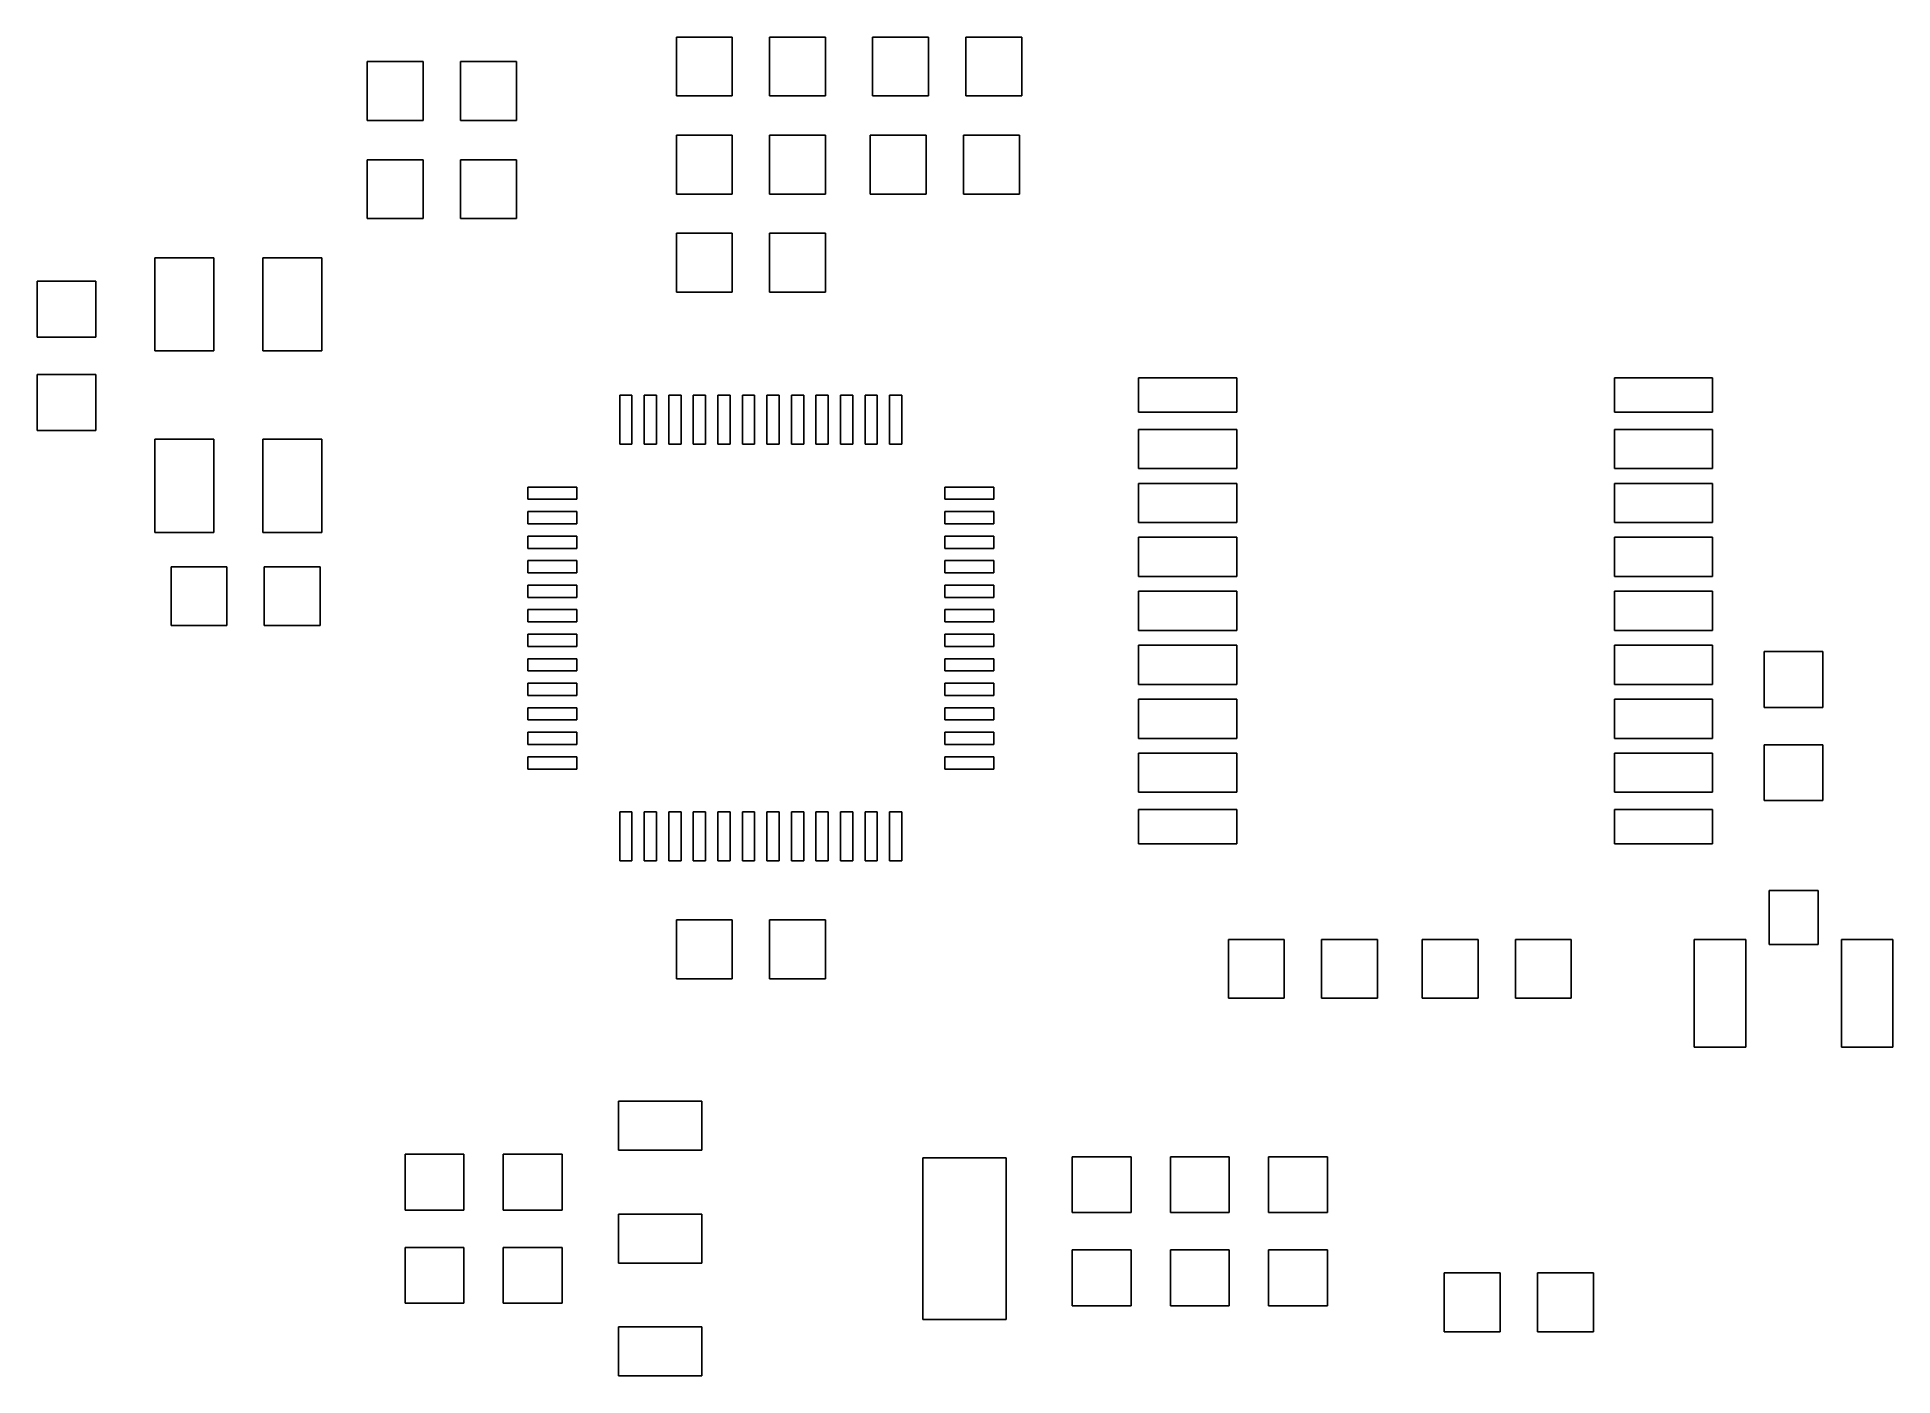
# Model space of a CAD drawing. Extents: x 131.4 to 169.2, y -93.7 to -66.4.
import ezdxf

# ---------------------------------------------------------------- set-up
doc = ezdxf.new("R2010")
doc.units = 0
doc.header["$MEASUREMENT"] = 0
doc.layers.add('BLACK', color=7, linetype='CONTINUOUS')

msp = doc.modelspace()

# ---------------------------------------------------------------- linework, layer by layer
at = {"layer": 'Black'}
for p, q in [((144.43, -67.6), (144.43, -66.4)), ((144.43, -66.4), (145.57, -66.4)), ((145.57, -66.4), (145.57, -67.6)), ((146.33, -67.6), (146.33, -66.4)), ((146.33, -66.4), (147.47, -66.4)), ((147.47, -66.4), (147.47, -67.6)), ((148.43, -67.6), (148.43, -66.4)), ((148.43, -66.4), (149.57, -66.4)), ((149.57, -66.4), (149.57, -67.6)), ((150.33, -67.6), (150.33, -66.4)), ((150.33, -66.4), (151.47, -66.4)), ((151.47, -66.4), (151.47, -67.6)), ((138.13, -68.1), (138.13, -66.9)), ((138.13, -66.9), (139.27, -66.9)), ((139.27, -66.9), (139.27, -68.1)), ((140.03, -68.1), (140.03, -66.9)), ((140.03, -66.9), (141.17, -66.9)), ((141.17, -66.9), (141.17, -68.1)), ((145.57, -67.6), (144.43, -67.6)), ((147.47, -67.6), (146.33, -67.6)), ((149.57, -67.6), (148.43, -67.6)), ((151.47, -67.6), (150.33, -67.6)), ((139.27, -68.1), (138.13, -68.1)), ((141.17, -68.1), (140.03, -68.1)), ((144.43, -69.6), (144.43, -68.4)), ((144.43, -68.4), (145.57, -68.4)), ((145.57, -68.4), (145.57, -69.6)), ((146.33, -69.6), (146.33, -68.4)), ((146.33, -68.4), (147.47, -68.4)), ((147.47, -68.4), (147.47, -69.6)), ((148.38, -69.6), (148.38, -68.4)), ((148.38, -68.4), (149.52, -68.4)), ((149.52, -68.4), (149.52, -69.6)), ((150.28, -69.6), (150.28, -68.4)), ((150.28, -68.4), (151.42, -68.4)), ((151.42, -68.4), (151.42, -69.6)), ((138.13, -70.1), (138.13, -68.9)), ((138.13, -68.9), (139.27, -68.9)), ((139.27, -68.9), (139.27, -70.1)), ((140.03, -70.1), (140.03, -68.9)), ((140.03, -68.9), (141.17, -68.9)), ((141.17, -68.9), (141.17, -70.1)), ((145.57, -69.6), (144.43, -69.6)), ((147.47, -69.6), (146.33, -69.6)), ((149.52, -69.6), (148.38, -69.6)), ((151.42, -69.6), (150.28, -69.6)), ((139.27, -70.1), (138.13, -70.1)), ((141.17, -70.1), (140.03, -70.1)), ((144.43, -71.6), (144.43, -70.4)), ((144.43, -70.4), (145.57, -70.4)), ((145.57, -70.4), (145.57, -71.6)), ((146.33, -71.6), (146.33, -70.4)), ((146.33, -70.4), (147.47, -70.4)), ((147.47, -70.4), (147.47, -71.6)), ((133.8, -72.8), (133.8, -70.9)), ((133.8, -70.9), (135, -70.9)), ((135, -70.9), (135, -72.8)), ((136, -72.8), (136, -70.9)), ((136, -70.9), (137.2, -70.9)), ((137.2, -70.9), (137.2, -72.8)), ((131.4, -72.52), (131.4, -71.38)), ((131.4, -71.38), (132.6, -71.38)), ((132.6, -71.38), (132.6, -72.52)), ((145.57, -71.6), (144.43, -71.6)), ((147.47, -71.6), (146.33, -71.6)), ((132.6, -72.52), (131.4, -72.52)), ((135, -72.8), (133.8, -72.8)), ((137.2, -72.8), (136, -72.8)), ((131.4, -74.42), (131.4, -73.28)), ((131.4, -73.28), (132.6, -73.28)), ((132.6, -73.28), (132.6, -74.42)), ((153.85, -74.05), (153.85, -73.35)), ((153.85, -73.35), (155.85, -73.35)), ((155.85, -73.35), (155.85, -74.05)), ((163.55, -74.05), (163.55, -73.35)), ((163.55, -73.35), (165.55, -73.35)), ((165.55, -73.35), (165.55, -74.05)), ((143.275, -74.7), (143.275, -73.7)), ((143.275, -73.7), (143.525, -73.7)), ((143.525, -73.7), (143.525, -74.7)), ((143.775, -74.7), (143.775, -73.7)), ((143.775, -73.7), (144.025, -73.7)), ((144.025, -73.7), (144.025, -74.7)), ((144.275, -74.7), (144.275, -73.7)), ((144.275, -73.7), (144.525, -73.7)), ((144.525, -73.7), (144.525, -74.7)), ((144.775, -74.7), (144.775, -73.7)), ((144.775, -73.7), (145.025, -73.7)), ((145.025, -73.7), (145.025, -74.7)), ((145.275, -74.7), (145.275, -73.7)), ((145.275, -73.7), (145.525, -73.7)), ((145.525, -73.7), (145.525, -74.7)), ((145.775, -74.7), (145.775, -73.7)), ((145.775, -73.7), (146.025, -73.7)), ((146.025, -73.7), (146.025, -74.7)), ((146.275, -74.7), (146.275, -73.7)), ((146.275, -73.7), (146.525, -73.7)), ((146.525, -73.7), (146.525, -74.7)), ((146.775, -74.7), (146.775, -73.7)), ((146.775, -73.7), (147.025, -73.7)), ((147.025, -73.7), (147.025, -74.7)), ((147.275, -74.7), (147.275, -73.7)), ((147.275, -73.7), (147.525, -73.7)), ((147.525, -73.7), (147.525, -74.7)), ((147.775, -74.7), (147.775, -73.7)), ((147.775, -73.7), (148.025, -73.7)), ((148.025, -73.7), (148.025, -74.7)), ((148.275, -74.7), (148.275, -73.7)), ((148.275, -73.7), (148.525, -73.7)), ((148.525, -73.7), (148.525, -74.7)), ((148.775, -74.7), (148.775, -73.7)), ((148.775, -73.7), (149.025, -73.7)), ((149.025, -73.7), (149.025, -74.7)), ((155.85, -74.05), (153.85, -74.05)), ((165.55, -74.05), (163.55, -74.05)), ((132.6, -74.42), (131.4, -74.42)), ((153.85, -75.2), (153.85, -74.4)), ((153.85, -74.4), (155.85, -74.4)), ((155.85, -74.4), (155.85, -75.2)), ((163.55, -75.2), (163.55, -74.4)), ((163.55, -74.4), (165.55, -74.4)), ((165.55, -74.4), (165.55, -75.2)), ((133.8, -76.5), (133.8, -74.6)), ((133.8, -74.6), (135, -74.6)), ((135, -74.6), (135, -76.5)), ((136, -76.5), (136, -74.6)), ((136, -74.6), (137.2, -74.6)), ((137.2, -74.6), (137.2, -76.5)), ((143.525, -74.7), (143.275, -74.7)), ((144.025, -74.7), (143.775, -74.7)), ((144.525, -74.7), (144.275, -74.7)), ((145.025, -74.7), (144.775, -74.7)), ((145.525, -74.7), (145.275, -74.7)), ((146.025, -74.7), (145.775, -74.7)), ((146.525, -74.7), (146.275, -74.7)), ((147.025, -74.7), (146.775, -74.7)), ((147.525, -74.7), (147.275, -74.7)), ((148.025, -74.7), (147.775, -74.7)), ((148.525, -74.7), (148.275, -74.7)), ((149.025, -74.7), (148.775, -74.7)), ((155.85, -75.2), (153.85, -75.2)), ((165.55, -75.2), (163.55, -75.2)), ((141.4, -75.825), (141.4, -75.575)), ((141.4, -75.575), (142.4, -75.575)), ((142.4, -75.575), (142.4, -75.825)), ((149.9, -75.825), (149.9, -75.575)), ((149.9, -75.575), (150.9, -75.575)), ((150.9, -75.575), (150.9, -75.825)), ((153.85, -76.3), (153.85, -75.5)), ((153.85, -75.5), (155.85, -75.5)), ((155.85, -75.5), (155.85, -76.3)), ((163.55, -76.3), (163.55, -75.5)), ((163.55, -75.5), (165.55, -75.5)), ((165.55, -75.5), (165.55, -76.3)), ((142.4, -75.825), (141.4, -75.825)), ((150.9, -75.825), (149.9, -75.825)), ((141.4, -76.325), (141.4, -76.075)), ((141.4, -76.075), (142.4, -76.075)), ((142.4, -76.325), (141.4, -76.325)), ((142.4, -76.075), (142.4, -76.325)), ((149.9, -76.325), (149.9, -76.075)), ((149.9, -76.075), (150.9, -76.075)), ((150.9, -76.325), (149.9, -76.325)), ((150.9, -76.075), (150.9, -76.325)), ((155.85, -76.3), (153.85, -76.3)), ((165.55, -76.3), (163.55, -76.3)), ((135, -76.5), (133.8, -76.5)), ((137.2, -76.5), (136, -76.5)), ((141.4, -76.825), (141.4, -76.575)), ((141.4, -76.575), (142.4, -76.575)), ((142.4, -76.575), (142.4, -76.825)), ((149.9, -76.825), (149.9, -76.575)), ((149.9, -76.575), (150.9, -76.575)), ((150.9, -76.575), (150.9, -76.825)), ((153.85, -77.4), (153.85, -76.6)), ((153.85, -76.6), (155.85, -76.6)), ((155.85, -76.6), (155.85, -77.4)), ((163.55, -77.4), (163.55, -76.6)), ((163.55, -76.6), (165.55, -76.6)), ((165.55, -76.6), (165.55, -77.4)), ((142.4, -76.825), (141.4, -76.825)), ((141.4, -77.325), (141.4, -77.075)), ((141.4, -77.075), (142.4, -77.075)), ((142.4, -77.075), (142.4, -77.325)), ((150.9, -76.825), (149.9, -76.825)), ((149.9, -77.325), (149.9, -77.075)), ((149.9, -77.075), (150.9, -77.075)), ((150.9, -77.075), (150.9, -77.325)), ((134.13, -78.4), (134.13, -77.2)), ((134.13, -77.2), (135.27, -77.2)), ((135.27, -77.2), (135.27, -78.4)), ((136.03, -78.4), (136.03, -77.2)), ((136.03, -77.2), (137.17, -77.2)), ((137.17, -77.2), (137.17, -78.4)), ((142.4, -77.325), (141.4, -77.325)), ((150.9, -77.325), (149.9, -77.325)), ((155.85, -77.4), (153.85, -77.4)), ((165.55, -77.4), (163.55, -77.4)), ((141.4, -77.825), (141.4, -77.575)), ((141.4, -77.575), (142.4, -77.575)), ((142.4, -77.825), (141.4, -77.825)), ((142.4, -77.575), (142.4, -77.825)), ((149.9, -77.825), (149.9, -77.575)), ((149.9, -77.575), (150.9, -77.575)), ((150.9, -77.825), (149.9, -77.825)), ((150.9, -77.575), (150.9, -77.825)), ((153.85, -78.5), (153.85, -77.7)), ((153.85, -77.7), (155.85, -77.7)), ((155.85, -77.7), (155.85, -78.5)), ((163.55, -78.5), (163.55, -77.7)), ((163.55, -77.7), (165.55, -77.7)), ((165.55, -77.7), (165.55, -78.5)), ((141.4, -78.325), (141.4, -78.075)), ((141.4, -78.075), (142.4, -78.075)), ((142.4, -78.075), (142.4, -78.325)), ((149.9, -78.325), (149.9, -78.075)), ((149.9, -78.075), (150.9, -78.075)), ((150.9, -78.075), (150.9, -78.325)), ((135.27, -78.4), (134.13, -78.4)), ((137.17, -78.4), (136.03, -78.4)), ((142.4, -78.325), (141.4, -78.325)), ((141.4, -78.825), (141.4, -78.575)), ((141.4, -78.575), (142.4, -78.575)), ((142.4, -78.575), (142.4, -78.825)), ((150.9, -78.325), (149.9, -78.325)), ((149.9, -78.825), (149.9, -78.575)), ((149.9, -78.575), (150.9, -78.575)), ((150.9, -78.575), (150.9, -78.825)), ((155.85, -78.5), (153.85, -78.5)), ((165.55, -78.5), (163.55, -78.5)), ((142.4, -78.825), (141.4, -78.825)), ((150.9, -78.825), (149.9, -78.825)), ((153.85, -79.6), (153.85, -78.8)), ((153.85, -78.8), (155.85, -78.8)), ((155.85, -78.8), (155.85, -79.6)), ((163.55, -79.6), (163.55, -78.8)), ((163.55, -78.8), (165.55, -78.8)), ((165.55, -78.8), (165.55, -79.6)), ((166.6, -80.07), (166.6, -78.93)), ((166.6, -78.93), (167.8, -78.93)), ((167.8, -78.93), (167.8, -80.07)), ((141.4, -79.325), (141.4, -79.075)), ((141.4, -79.075), (142.4, -79.075)), ((142.4, -79.325), (141.4, -79.325)), ((142.4, -79.075), (142.4, -79.325)), ((149.9, -79.325), (149.9, -79.075)), ((149.9, -79.075), (150.9, -79.075)), ((150.9, -79.325), (149.9, -79.325)), ((150.9, -79.075), (150.9, -79.325)), ((141.4, -79.825), (141.4, -79.575)), ((141.4, -79.575), (142.4, -79.575)), ((142.4, -79.575), (142.4, -79.825)), ((149.9, -79.825), (149.9, -79.575)), ((149.9, -79.575), (150.9, -79.575)), ((150.9, -79.575), (150.9, -79.825)), ((155.85, -79.6), (153.85, -79.6)), ((165.55, -79.6), (163.55, -79.6)), ((142.4, -79.825), (141.4, -79.825)), ((141.4, -80.325), (141.4, -80.075)), ((141.4, -80.075), (142.4, -80.075)), ((142.4, -80.075), (142.4, -80.325)), ((150.9, -79.825), (149.9, -79.825)), ((149.9, -80.325), (149.9, -80.075)), ((149.9, -80.075), (150.9, -80.075)), ((150.9, -80.075), (150.9, -80.325)), ((153.85, -80.7), (153.85, -79.9)), ((153.85, -79.9), (155.85, -79.9)), ((155.85, -79.9), (155.85, -80.7)), ((163.55, -80.7), (163.55, -79.9)), ((163.55, -79.9), (165.55, -79.9)), ((165.55, -79.9), (165.55, -80.7)), ((167.8, -80.07), (166.6, -80.07)), ((142.4, -80.325), (141.4, -80.325)), ((150.9, -80.325), (149.9, -80.325)), ((141.4, -80.825), (141.4, -80.575)), ((141.4, -80.575), (142.4, -80.575)), ((142.4, -80.825), (141.4, -80.825)), ((142.4, -80.575), (142.4, -80.825)), ((149.9, -80.825), (149.9, -80.575)), ((149.9, -80.575), (150.9, -80.575)), ((150.9, -80.825), (149.9, -80.825)), ((150.9, -80.575), (150.9, -80.825)), ((155.85, -80.7), (153.85, -80.7)), ((165.55, -80.7), (163.55, -80.7)), ((166.6, -81.97), (166.6, -80.83)), ((166.6, -80.83), (167.8, -80.83)), ((167.8, -80.83), (167.8, -81.97)), ((141.4, -81.325), (141.4, -81.075)), ((141.4, -81.075), (142.4, -81.075)), ((142.4, -81.075), (142.4, -81.325)), ((149.9, -81.325), (149.9, -81.075)), ((149.9, -81.075), (150.9, -81.075)), ((150.9, -81.075), (150.9, -81.325)), ((153.85, -81.8), (153.85, -81)), ((153.85, -81), (155.85, -81)), ((155.85, -81), (155.85, -81.8)), ((163.55, -81.8), (163.55, -81)), ((163.55, -81), (165.55, -81)), ((165.55, -81), (165.55, -81.8)), ((142.4, -81.325), (141.4, -81.325)), ((150.9, -81.325), (149.9, -81.325)), ((155.85, -81.8), (153.85, -81.8)), ((165.55, -81.8), (163.55, -81.8)), ((167.8, -81.97), (166.6, -81.97)), ((143.275, -83.2), (143.275, -82.2)), ((143.275, -82.2), (143.525, -82.2)), ((143.525, -82.2), (143.525, -83.2)), ((143.775, -83.2), (143.775, -82.2)), ((143.775, -82.2), (144.025, -82.2)), ((144.025, -82.2), (144.025, -83.2)), ((144.275, -83.2), (144.275, -82.2)), ((144.275, -82.2), (144.525, -82.2)), ((144.525, -82.2), (144.525, -83.2)), ((144.775, -83.2), (144.775, -82.2)), ((144.775, -82.2), (145.025, -82.2)), ((145.025, -82.2), (145.025, -83.2)), ((145.275, -83.2), (145.275, -82.2)), ((145.275, -82.2), (145.525, -82.2)), ((145.525, -82.2), (145.525, -83.2)), ((145.775, -83.2), (145.775, -82.2)), ((145.775, -82.2), (146.025, -82.2)), ((146.025, -82.2), (146.025, -83.2)), ((146.275, -83.2), (146.275, -82.2)), ((146.275, -82.2), (146.525, -82.2)), ((146.525, -82.2), (146.525, -83.2)), ((146.775, -83.2), (146.775, -82.2)), ((146.775, -82.2), (147.025, -82.2)), ((147.025, -82.2), (147.025, -83.2)), ((147.275, -83.2), (147.275, -82.2)), ((147.275, -82.2), (147.525, -82.2)), ((147.525, -82.2), (147.525, -83.2)), ((147.775, -83.2), (147.775, -82.2)), ((147.775, -82.2), (148.025, -82.2)), ((148.025, -82.2), (148.025, -83.2)), ((148.275, -83.2), (148.275, -82.2)), ((148.275, -82.2), (148.525, -82.2)), ((148.525, -82.2), (148.525, -83.2)), ((148.775, -83.2), (148.775, -82.2)), ((148.775, -82.2), (149.025, -82.2)), ((149.025, -82.2), (149.025, -83.2)), ((153.85, -82.85), (153.85, -82.15)), ((153.85, -82.15), (155.85, -82.15)), ((155.85, -82.15), (155.85, -82.85)), ((163.55, -82.85), (163.55, -82.15)), ((163.55, -82.15), (165.55, -82.15)), ((165.55, -82.15), (165.55, -82.85)), ((143.525, -83.2), (143.275, -83.2)), ((144.025, -83.2), (143.775, -83.2)), ((144.525, -83.2), (144.275, -83.2)), ((145.025, -83.2), (144.775, -83.2)), ((145.525, -83.2), (145.275, -83.2)), ((146.025, -83.2), (145.775, -83.2)), ((146.525, -83.2), (146.275, -83.2)), ((147.025, -83.2), (146.775, -83.2)), ((147.525, -83.2), (147.275, -83.2)), ((148.025, -83.2), (147.775, -83.2)), ((148.525, -83.2), (148.275, -83.2)), ((149.025, -83.2), (148.775, -83.2)), ((155.85, -82.85), (153.85, -82.85)), ((165.55, -82.85), (163.55, -82.85)), ((166.7, -84.9), (166.7, -83.8)), ((166.7, -83.8), (167.7, -83.8)), ((167.7, -83.8), (167.7, -84.9)), ((144.43, -85.6), (144.43, -84.4)), ((144.43, -84.4), (145.57, -84.4)), ((145.57, -84.4), (145.57, -85.6)), ((146.33, -85.6), (146.33, -84.4)), ((146.33, -84.4), (147.47, -84.4)), ((147.47, -84.4), (147.47, -85.6)), ((155.68, -86), (155.68, -84.8)), ((155.68, -84.8), (156.82, -84.8)), ((156.82, -84.8), (156.82, -86)), ((157.58, -86), (157.58, -84.8)), ((157.58, -84.8), (158.72, -84.8)), ((158.72, -84.8), (158.72, -86)), ((159.63, -86), (159.63, -84.8)), ((159.63, -84.8), (160.77, -84.8)), ((160.77, -84.8), (160.77, -86)), ((161.53, -86), (161.53, -84.8)), ((161.53, -84.8), (162.67, -84.8)), ((162.67, -84.8), (162.67, -86)), ((165.175, -87), (165.175, -84.8)), ((165.175, -84.8), (166.225, -84.8)), ((166.225, -84.8), (166.225, -87)), ((167.7, -84.9), (166.7, -84.9)), ((168.175, -87), (168.175, -84.8)), ((168.175, -84.8), (169.225, -84.8)), ((169.225, -84.8), (169.225, -87)), ((145.57, -85.6), (144.43, -85.6)), ((147.47, -85.6), (146.33, -85.6)), ((156.82, -86), (155.68, -86)), ((158.72, -86), (157.58, -86)), ((160.77, -86), (159.63, -86)), ((162.67, -86), (161.53, -86)), ((166.225, -87), (165.175, -87)), ((169.225, -87), (168.175, -87)), ((143.25, -89.1), (143.25, -88.1)), ((143.25, -88.1), (144.95, -88.1)), ((144.95, -88.1), (144.95, -89.1)), ((138.9, -90.32), (138.9, -89.18)), ((138.9, -89.18), (140.1, -89.18)), ((140.1, -89.18), (140.1, -90.32)), ((140.9, -90.32), (140.9, -89.18)), ((140.9, -89.18), (142.1, -89.18)), ((142.1, -89.18), (142.1, -90.32)), ((144.95, -89.1), (143.25, -89.1)), ((149.45, -92.55), (149.45, -89.25)), ((149.45, -89.25), (151.15, -89.25)), ((151.15, -89.25), (151.15, -92.55)), ((152.5, -90.37), (152.5, -89.23)), ((152.5, -89.23), (153.7, -89.23)), ((153.7, -89.23), (153.7, -90.37)), ((154.5, -90.37), (154.5, -89.23)), ((154.5, -89.23), (155.7, -89.23)), ((155.7, -89.23), (155.7, -90.37)), ((156.5, -90.37), (156.5, -89.23)), ((156.5, -89.23), (157.7, -89.23)), ((157.7, -89.23), (157.7, -90.37)), ((140.1, -90.32), (138.9, -90.32)), ((142.1, -90.32), (140.9, -90.32)), ((143.25, -91.4), (143.25, -90.4)), ((143.25, -90.4), (144.95, -90.4)), ((144.95, -90.4), (144.95, -91.4)), ((153.7, -90.37), (152.5, -90.37)), ((155.7, -90.37), (154.5, -90.37)), ((157.7, -90.37), (156.5, -90.37)), ((138.9, -92.22), (138.9, -91.08)), ((138.9, -91.08), (140.1, -91.08)), ((140.1, -91.08), (140.1, -92.22)), ((140.9, -92.22), (140.9, -91.08)), ((140.9, -91.08), (142.1, -91.08)), ((142.1, -91.08), (142.1, -92.22)), ((152.5, -92.27), (152.5, -91.13)), ((152.5, -91.13), (153.7, -91.13)), ((153.7, -91.13), (153.7, -92.27)), ((154.5, -92.27), (154.5, -91.13)), ((154.5, -91.13), (155.7, -91.13)), ((155.7, -91.13), (155.7, -92.27)), ((156.5, -92.27), (156.5, -91.13)), ((156.5, -91.13), (157.7, -91.13)), ((157.7, -91.13), (157.7, -92.27)), ((144.95, -91.4), (143.25, -91.4)), ((160.08, -92.8), (160.08, -91.6)), ((160.08, -91.6), (161.22, -91.6)), ((161.22, -91.6), (161.22, -92.8)), ((161.98, -92.8), (161.98, -91.6)), ((161.98, -91.6), (163.12, -91.6)), ((163.12, -91.6), (163.12, -92.8)), ((140.1, -92.22), (138.9, -92.22)), ((142.1, -92.22), (140.9, -92.22)), ((153.7, -92.27), (152.5, -92.27)), ((155.7, -92.27), (154.5, -92.27)), ((157.7, -92.27), (156.5, -92.27)), ((151.15, -92.55), (149.45, -92.55)), ((143.25, -93.7), (143.25, -92.7)), ((143.25, -92.7), (144.95, -92.7)), ((144.95, -92.7), (144.95, -93.7)), ((161.22, -92.8), (160.08, -92.8)), ((163.12, -92.8), (161.98, -92.8)), ((144.95, -93.7), (143.25, -93.7))]:
    msp.add_line(p, q, dxfattribs=at)

doc.saveas('drawing.dxf')
